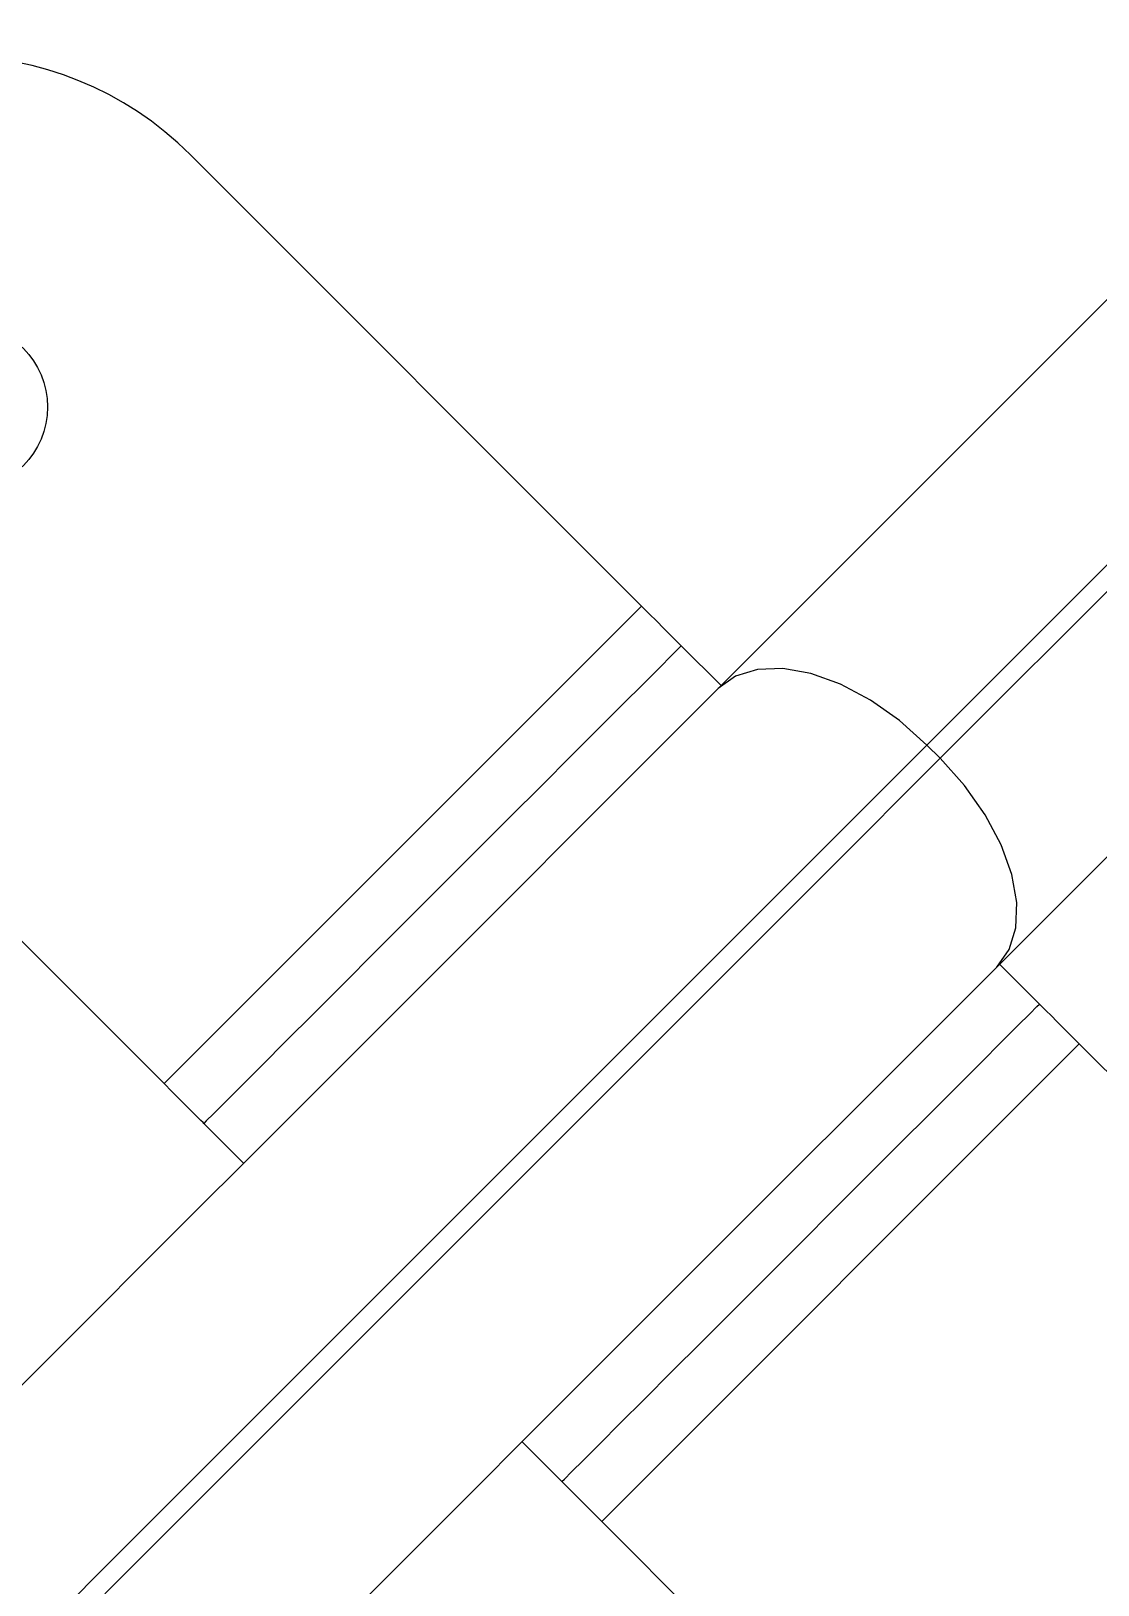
# Model space of a CAD drawing. Header units: millimetres. Extents: x -6332 to 8932, y -6739 to 7096.
# Drawn here: x -1495.6 to -1438.7, y 3704.5 to 3787.3 of the extents above; entities that cross this region are included whole.
import ezdxf

# ---------------------------------------------------------------- set-up
doc = ezdxf.new("R2010")
doc.units = ezdxf.units.MM
for name, color, linetype in [('DIKOM_ОБЪЕКТ', 7, 'Continuous'), ('DIKOM_РАЗМЕР_ЗОНА', 7, 'Continuous'), ('DIKOM_РАЗМЕР_ОБЪЕКТА', 7, 'Continuous')]:
    doc.layers.add(name, color=color, linetype=linetype)
doc.styles.add('style1', font='arial.ttf', dxfattribs={"width": 0.8})
doc.dimstyles.new('1-50', dxfattribs={"dimtxt": 300, "dimasz": 200, "dimexe": 100, "dimexo": 0, "dimgap": 100, "dimtad": 1, "dimtxsty": 'style1', "dimcen": 200, "dimclrd": 7, "dimclre": 7, "dimclrt": 7, "dimadec": 1, "dimazin": 2, "dimtfac": 1, "dimtmove": 0, "dimatfit": 2, "dimfxl": 0, "dimlwd": 25, "dimlwe": 18, "dimarcsym": 0})

# ---------------------------------------------------------------- blocks, each defined once
blk = doc.blocks.new('*D9')
at = {"layer": 'Defpoints', "color": 0, "transparency": 16777216}
for p in [(777.17, 5593.968), (-4228.728, -3389.779), (7301.722, -3389.779)]:
    blk.add_point(p, dxfattribs=at)
at = {"layer": 'DIKOM_РАЗМЕР_ОБЪЕКТА', "color": 7, "lineweight": 18, "transparency": 16777216}
for p, q in [((777.17, 5593.968), (7401.722, 5593.968)), ((-4228.728, -3389.779), (7401.722, -3389.779))]:
    blk.add_line(p, q, dxfattribs=at)
at = {"layer": 'DIKOM_РАЗМЕР_ОБЪЕКТА', "color": 7, "lineweight": 25, "transparency": 16777216}
blk.add_line((7301.722, 5393.968), (7301.722, -3189.779), dxfattribs=at)
at = {"layer": 'DIKOM_РАЗМЕР_ОБЪЕКТА', "color": 7, "transparency": 16777216}
for points in [[(7268.389, 5393.968), (7335.055, 5393.968), (7301.722, 5593.968)], [(7268.389, -3189.779), (7335.055, -3189.779), (7301.722, -3389.779)]]:
    blk.add_solid(points, dxfattribs=at)
at = {"layer": 'DIKOM_РАЗМЕР_ОБЪЕКТА', "color": 7, "transparency": 16777216, "insert": (7048.55, 1153.714), "char_height": 300, "attachment_point": 5, "rotation": 90, "style": 'style1'}
blk.add_mtext('9000', dxfattribs=at)
blk = doc.blocks.new('*D11')
at = {"layer": 'Defpoints', "color": 0, "transparency": 16777216}
for p in [(1114.346, 7096.351), (-4349.589, -4627.344), (8831.757, -4627.344)]:
    blk.add_point(p, dxfattribs=at)
at = {"layer": 'DIKOM_РАЗМЕР_ЗОНА', "color": 7, "lineweight": 18, "transparency": 16777216}
for p, q in [((1114.346, 7096.351), (8931.757, 7096.351)), ((-4349.589, -4627.344), (8931.757, -4627.344))]:
    blk.add_line(p, q, dxfattribs=at)
at = {"layer": 'DIKOM_РАЗМЕР_ЗОНА', "color": 7, "lineweight": 25, "transparency": 16777216}
blk.add_line((8831.757, 6896.351), (8831.757, -4427.344), dxfattribs=at)
at = {"layer": 'DIKOM_РАЗМЕР_ЗОНА', "color": 7, "transparency": 16777216}
for points in [[(8798.424, 6896.351), (8865.091, 6896.351), (8831.757, 7096.351)], [(8798.424, -4427.344), (8865.091, -4427.344), (8831.757, -4627.344)]]:
    blk.add_solid(points, dxfattribs=at)
at = {"layer": 'DIKOM_РАЗМЕР_ЗОНА', "color": 7, "transparency": 16777216, "insert": (8578.585, 1308.196), "char_height": 300, "attachment_point": 5, "rotation": 90, "style": 'style1'}
blk.add_mtext('11750', dxfattribs=at)

msp = doc.modelspace()

# ---------------------------------------------------------------- linework, layer by layer
at = {"layer": 'DIKOM_ОБЪЕКТ', "color": 7, "linetype": 'Continuous', "lineweight": 15}
for p, q in [((-1458.988, 3752.279), (-1395.463, 3815.803)), ((-1384.337, 3812.788), (-1447.861, 3749.263)), ((-1447.154, 3748.556), (-1383.629, 3812.08)), ((-1380.614, 3800.953), (-1444.138, 3737.429)), ((-1463.078, 3756.673), (-1487.12, 3780.715)), ((-1463.078, 3756.673), (-1488.534, 3731.217)), ((-1463.078, 3756.673), (-1462.664, 3756.259)), ((-1462.664, 3756.259), (-1462.266, 3755.861)), ((-1462.266, 3755.861), (-1461.9, 3755.495)), ((-1488.534, 3731.217), (-1512.576, 3755.259)), ((-1461.9, 3755.495), (-1461.578, 3755.173)), ((-1461.578, 3755.173), (-1461.314, 3754.91)), ((-1461.086, 3754.422), (-1461.472, 3754.036)), ((-1461.314, 3754.91), (-1461.118, 3754.714)), ((-1461.118, 3754.714), (-1460.998, 3754.592)), ((-1460.957, 3754.552), (-1461.086, 3754.422)), ((-1460.998, 3754.592), (-1460.957, 3754.552)), ((-1460.957, 3754.552), (-1458.836, 3752.43)), ((-1462.107, 3753.402), (-1462.977, 3752.532)), ((-1461.472, 3754.036), (-1462.107, 3753.402)), ((-1455.543, 3753.34), (-1456.897, 3753.293)), ((-1454.049, 3753.076), (-1455.543, 3753.34)), ((-1462.977, 3752.532), (-1464.066, 3751.443)), ((-1458.06, 3752.934), (-1458.988, 3752.279)), ((-1456.897, 3753.293), (-1458.06, 3752.934)), ((-1452.473, 3752.508), (-1454.049, 3753.076)), ((-1450.875, 3751.661), (-1452.473, 3752.508)), ((-1465.177, 3746.089), (-1458.988, 3752.279)), ((-1449.318, 3750.565), (-1450.875, 3751.661)), ((-1464.066, 3751.443), (-1465.35, 3750.159)), ((-1465.35, 3750.159), (-1466.804, 3748.705)), ((-1447.861, 3749.263), (-1449.318, 3750.565)), ((-1447.861, 3749.263), (-1453.851, 3743.273)), ((-1447.154, 3748.556), (-1447.861, 3749.263)), ((-1466.804, 3748.705), (-1468.397, 3747.111)), ((-1453.144, 3742.566), (-1447.154, 3748.556)), ((-1445.852, 3747.099), (-1447.154, 3748.556)), ((-1468.397, 3747.111), (-1470.099, 3745.41)), ((-1444.756, 3745.542), (-1445.852, 3747.099)), ((-1471.207, 3740.059), (-1465.177, 3746.089)), ((-1470.099, 3745.41), (-1471.873, 3743.635)), ((-1443.909, 3743.944), (-1444.756, 3745.542)), ((-1471.873, 3743.635), (-1473.685, 3741.824)), ((-1443.341, 3742.368), (-1443.909, 3743.944)), ((-1453.851, 3743.273), (-1459.686, 3737.438)), ((-1458.979, 3736.731), (-1453.144, 3742.566)), ((-1473.685, 3741.824), (-1475.496, 3740.013)), ((-1443.077, 3740.874), (-1443.341, 3742.368)), ((-1477.068, 3734.198), (-1471.207, 3740.059)), ((-1443.124, 3739.52), (-1443.077, 3740.874)), ((-1475.496, 3740.013), (-1477.271, 3738.238)), ((-1443.483, 3738.357), (-1443.124, 3739.52)), ((-1477.271, 3738.238), (-1478.972, 3736.537)), ((-1444.138, 3737.429), (-1443.483, 3738.357)), ((-1443.986, 3737.581), (-1441.865, 3735.46)), ((-1459.686, 3737.438), (-1465.358, 3731.766)), ((-1444.138, 3737.429), (-1450.328, 3731.239)), ((-1478.972, 3736.537), (-1480.566, 3734.943)), ((-1464.651, 3731.059), (-1458.979, 3736.731)), ((-1442.381, 3734.944), (-1441.995, 3735.331)), ((-1441.995, 3735.331), (-1441.865, 3735.46)), ((-1441.865, 3735.46), (-1441.824, 3735.419)), ((-1441.824, 3735.419), (-1441.704, 3735.299)), ((-1441.704, 3735.299), (-1441.508, 3735.103)), ((-1441.508, 3735.103), (-1441.244, 3734.839)), ((-1480.566, 3734.943), (-1482.02, 3733.489)), ((-1443.886, 3733.439), (-1443.015, 3734.31)), ((-1443.015, 3734.31), (-1442.381, 3734.944)), ((-1441.244, 3734.839), (-1440.922, 3734.517)), ((-1440.922, 3734.517), (-1440.556, 3734.15)), ((-1482.02, 3733.489), (-1483.304, 3732.205)), ((-1482.754, 3728.512), (-1477.068, 3734.198)), ((-1444.974, 3732.351), (-1443.886, 3733.439)), ((-1440.556, 3734.15), (-1440.158, 3733.752)), ((-1440.158, 3733.752), (-1439.744, 3733.339)), ((-1465.2, 3707.883), (-1439.744, 3733.339)), ((-1439.744, 3733.339), (-1415.702, 3709.297)), ((-1483.304, 3732.205), (-1484.392, 3731.116)), ((-1465.358, 3731.766), (-1470.86, 3726.264)), ((-1446.258, 3731.067), (-1444.974, 3732.351)), ((-1488.12, 3730.804), (-1488.534, 3731.217)), ((-1484.392, 3731.116), (-1485.263, 3730.246)), ((-1470.153, 3725.556), (-1464.651, 3731.059)), ((-1450.328, 3731.239), (-1456.358, 3725.21)), ((-1447.712, 3729.613), (-1446.258, 3731.067)), ((-1487.722, 3730.405), (-1488.12, 3730.804)), ((-1487.356, 3730.039), (-1487.722, 3730.405)), ((-1485.263, 3730.246), (-1485.897, 3729.611)), ((-1487.034, 3729.717), (-1487.356, 3730.039)), ((-1486.77, 3729.454), (-1487.034, 3729.717)), ((-1486.574, 3729.258), (-1486.77, 3729.454)), ((-1485.897, 3729.611), (-1486.283, 3729.226)), ((-1449.306, 3728.019), (-1447.712, 3729.613)), ((-1488.258, 3723.008), (-1482.754, 3728.512)), ((-1486.453, 3729.137), (-1486.574, 3729.258)), ((-1486.413, 3729.096), (-1486.453, 3729.137)), ((-1486.283, 3729.226), (-1486.413, 3729.096)), ((-1484.291, 3726.975), (-1486.413, 3729.096)), ((-1451.007, 3726.318), (-1449.306, 3728.019)), ((-1470.86, 3726.264), (-1476.187, 3720.937)), ((-1452.782, 3724.544), (-1451.007, 3726.318)), ((-1475.48, 3720.23), (-1470.153, 3725.556)), ((-1456.358, 3725.21), (-1462.219, 3719.349)), ((-1454.593, 3722.732), (-1452.782, 3724.544)), ((-1493.573, 3717.693), (-1488.258, 3723.008)), ((-1456.404, 3720.921), (-1454.593, 3722.732)), ((-1476.187, 3720.937), (-1481.33, 3715.794)), ((-1480.623, 3715.086), (-1475.48, 3720.23)), ((-1458.179, 3719.146), (-1456.404, 3720.921)), ((-1462.219, 3719.349), (-1467.905, 3713.663)), ((-1459.88, 3717.444), (-1458.179, 3719.146)), ((-1498.692, 3712.574), (-1493.573, 3717.693)), ((-1461.474, 3715.851), (-1459.88, 3717.444)), ((-1481.33, 3715.794), (-1486.285, 3710.839)), ((-1462.928, 3714.397), (-1461.474, 3715.851)), ((-1485.578, 3710.132), (-1480.623, 3715.086)), ((-1464.212, 3713.113), (-1462.928, 3714.397)), ((-1467.905, 3713.663), (-1473.409, 3708.159)), ((-1465.3, 3712.025), (-1464.212, 3713.113)), ((-1467.321, 3710.004), (-1469.442, 3712.125)), ((-1466.171, 3711.154), (-1465.3, 3712.025)), ((-1466.805, 3710.52), (-1466.171, 3711.154)), ((-1486.285, 3710.839), (-1491.044, 3706.08)), ((-1467.191, 3710.134), (-1466.805, 3710.52)), ((-1490.337, 3705.373), (-1485.578, 3710.132)), ((-1467.321, 3710.004), (-1467.191, 3710.134)), ((-1467.28, 3709.963), (-1467.321, 3710.004)), ((-1467.159, 3709.843), (-1467.28, 3709.963)), ((-1466.963, 3709.647), (-1467.159, 3709.843)), ((-1466.7, 3709.383), (-1466.963, 3709.647)), ((-1466.378, 3709.061), (-1466.7, 3709.383)), ((-1466.011, 3708.694), (-1466.378, 3709.061)), ((-1465.613, 3708.297), (-1466.011, 3708.694)), ((-1473.409, 3708.159), (-1478.723, 3702.844)), ((-1465.2, 3707.883), (-1465.613, 3708.297)), ((-1465.2, 3707.883), (-1441.158, 3683.841)), ((-1491.044, 3706.08), (-1495.603, 3701.521)), ((-1494.896, 3700.814), (-1490.337, 3705.373))]:
    msp.add_line(p, q, dxfattribs=at)
msp.add_circle((-1499.141, 3767.28), 4.4, dxfattribs=at)
for centre, start, end in [((-1499.848, 3767.987), 45, 225), ((-1428.43, 3696.569), 225, 45)]:
    msp.add_arc(centre, 18, start, end, dxfattribs=at)

# ---------------------------------------------------------------- dimensions: what is measured, and where the dimension line sits
at = {"layer": 'DIKOM_РАЗМЕР_ЗОНА'}
dim = msp.add_linear_dim(base=(8831.757, -4627.344), p1=(1114.346, 7096.351), p2=(-4349.589, -4627.344), angle=90, text='11750', dimstyle='1-50', dxfattribs=at)
dim.commit()
dim.dimension.update_dxf_attribs({"geometry": '*D11', "text_midpoint": (8831.757, 1308.196), "dimtype": 160})
at = {"layer": 'DIKOM_РАЗМЕР_ОБЪЕКТА'}
dim = msp.add_linear_dim(base=(7301.722, -3389.779), p1=(777.17, 5593.968), p2=(-4228.728, -3389.779), angle=90, text='9000', dimstyle='1-50', dxfattribs=at)
dim.commit()
dim.dimension.update_dxf_attribs({"geometry": '*D9', "text_midpoint": (7301.722, 1153.714), "dimtype": 160})

doc.saveas('drawing.dxf')
